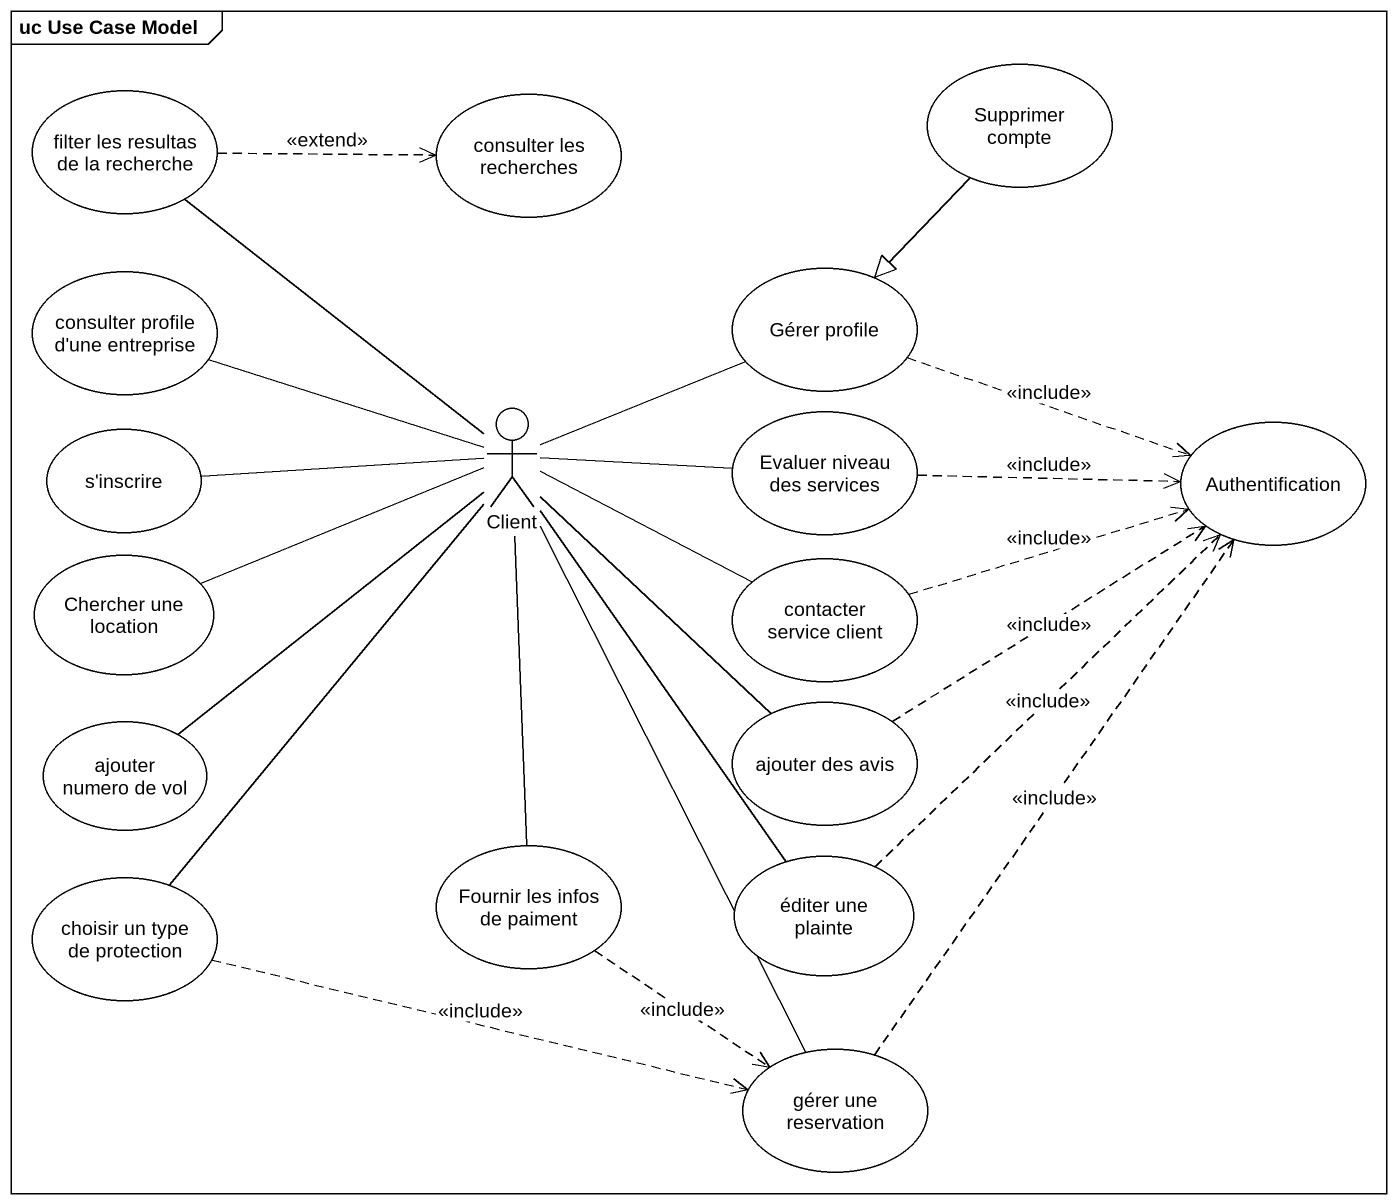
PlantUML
@startuml
mainframe uc Use Case Model
usecase "filter les resultas de la recherche" as filter_les_resultas_de_la
usecase "consulter les recherches" as consulter_les_recherches
usecase "Supprimer compte" as Supprimer_compte
usecase "Gérer profile" as Gérer_profile
usecase "consulter profile d'une entreprise" as consulter_profile_d_une
usecase "s'inscrire" as s_inscrire
actor Client
usecase "Evaluer niveau des services" as Evaluer_niveau_des_services
usecase Authentification
usecase "Chercher une location" as Chercher_une_location
usecase "contacter service client" as contacter_service_client
usecase "ajouter numero de vol" as ajouter_numero_de_vol
usecase "ajouter des avis" as ajouter_des_avis
usecase "choisir un type de protection" as choisir_un_type_de
usecase "Fournir les infos de paiment" as Fournir_les_infos_de_paiment
usecase "éditer une plainte" as éditer_une_plainte
usecase "gérer une reservation" as gérer_une_reservation
filter_les_resultas_de_la .right.> consulter_les_recherches : <<extend>>
Supprimer_compte --|> Gérer_profile
Gérer_profile .right.> Authentification : <<include>>
Client -up- filter_les_resultas_de_la
Client -up- Gérer_profile
Client -left- consulter_profile_d_une
Client -left- s_inscrire
Client -right- Evaluer_niveau_des_services
Client -left- Chercher_une_location
Client -right- contacter_service_client
Client -- ajouter_numero_de_vol
Client -- ajouter_des_avis
Client -- choisir_un_type_de
Client -- Fournir_les_infos_de_paiment
Client -- éditer_une_plainte
Client -- gérer_une_reservation
Evaluer_niveau_des_services .right.> Authentification : <<include>>
contacter_service_client .right.> Authentification : <<include>>
ajouter_des_avis .up.> Authentification : <<include>>
choisir_un_type_de .right.> gérer_une_reservation : <<include>>
Fournir_les_infos_de_paiment ..> gérer_une_reservation : <<include>>
éditer_une_plainte .up.> Authentification : <<include>>
gérer_une_reservation .up.> Authentification : <<include>>
@enduml
